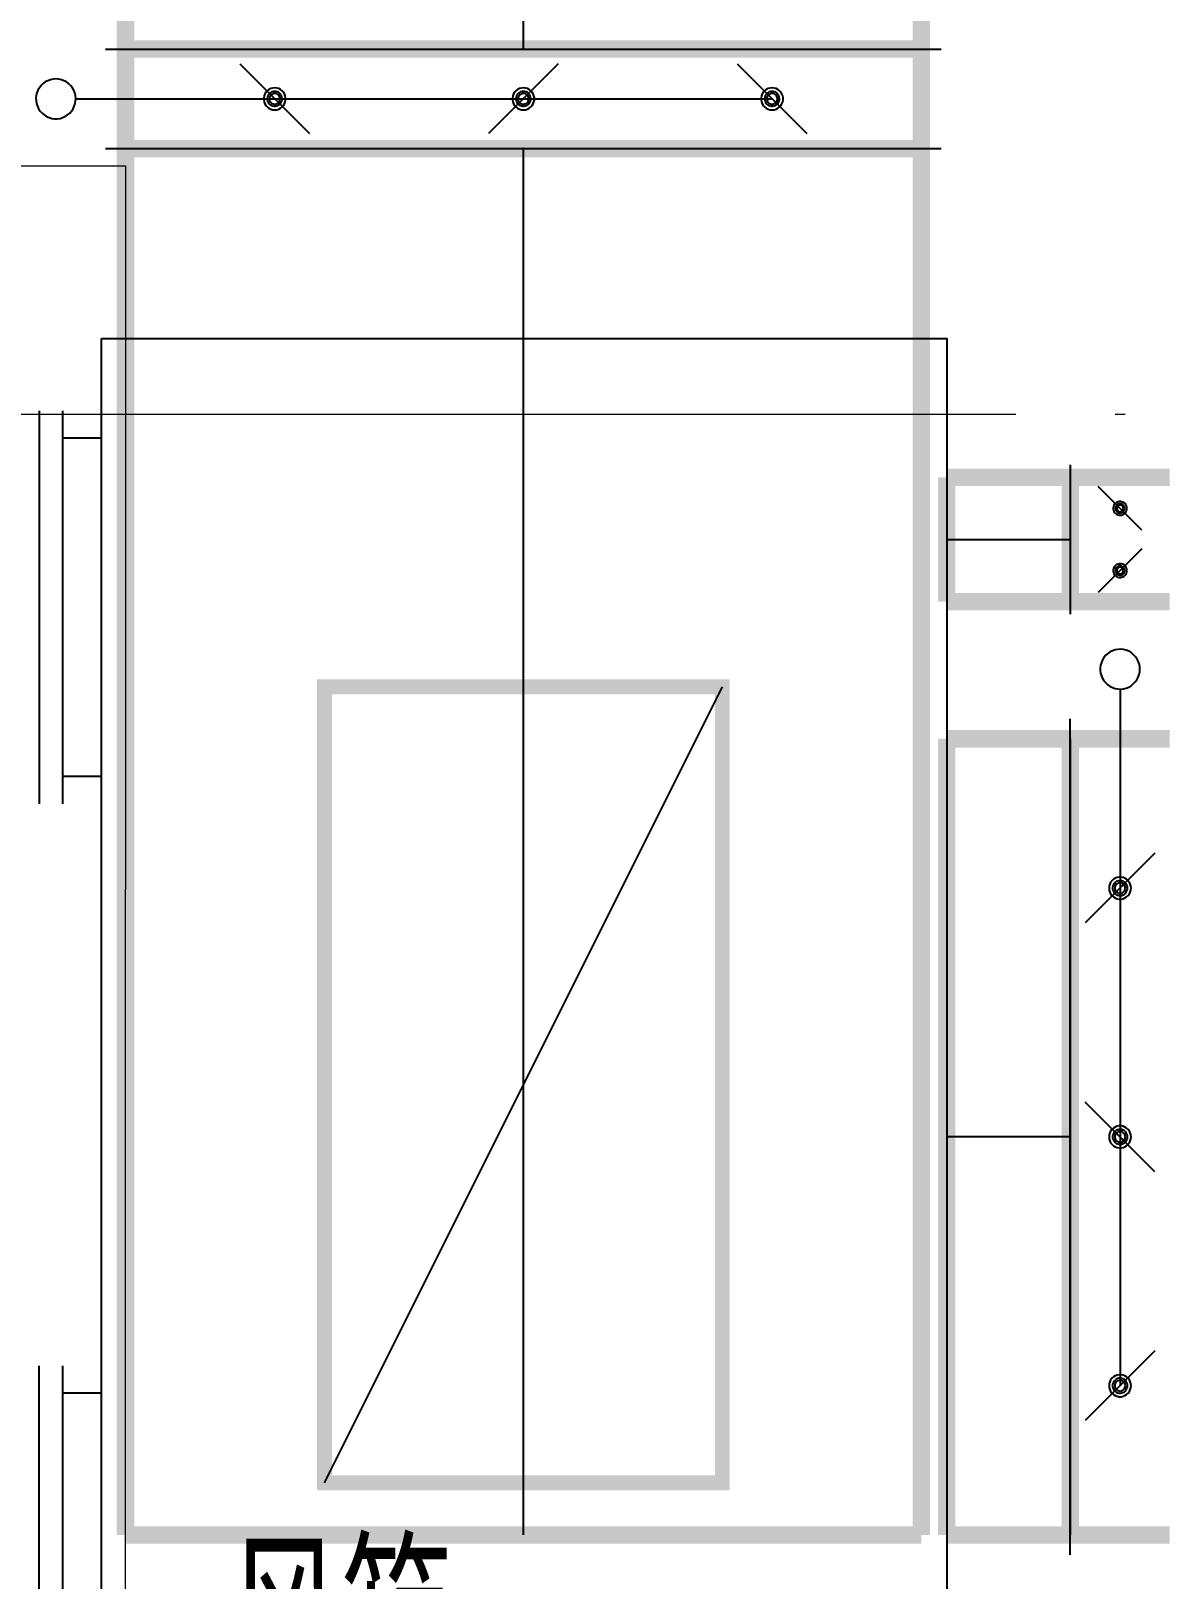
# Model space of a CAD drawing. Extents: x 4 to 13611208, y -605838 to 574722.
# Drawn here: x 13235057 to 13237328, y 192369 to 195480 of the extents above; entities that cross this region are included whole.
import ezdxf

# ---------------------------------------------------------------- set-up
doc = ezdxf.new("R2010")
doc.units = 0
doc.header["$LTSCALE"] = 1000
doc.header["$MEASUREMENT"] = 0
doc.linetypes.add('CENTER2', pattern=[28.575, 19.05, -3.175, 3.175, -3.175])
doc.linetypes.add('DOTE', pattern=[2.42, 2, -0.2, 0.02, -0.2])
for name, color, linetype in [('DUCT-K-P中心线', 5, 'CENTER2'), ('DUCT-K-P标注', 7, 'Continuous'), ('DUCT-K-P法兰', 2, 'Continuous'), ('DUCT-K-P管', 191, 'Continuous'), ('DUCT-K-P管端线', 2, 'Continuous'), ('DUCT-K-P管设备', 7, 'Continuous'), ('DUCT-K-P阀门', 7, 'Continuous'), ('DUCT-K-S中心线', 5, 'CENTER2'), ('DUCT-K-S法兰', 2, 'Continuous'), ('DUCT-K-S管', 40, 'Continuous'), ('DUCT-K-S管端线', 4, 'Continuous'), ('DUCT-K-S阀门', 7, 'Continuous')]:
    doc.layers.add(name, color=color, linetype=linetype)
doc.layers.add('建筑底图', color=8, linetype='Continuous', lineweight=13)
doc.styles.add('67', font='gbenor.shx', dxfattribs={"width": 0.7, "bigfont": 'hztxt.shx'})

msp = doc.modelspace()

# ---------------------------------------------------------------- linework, layer by layer
at = {"layer": 'DUCT-K-P中心线'}
for p, q in [((13236047.6, 195444.2), (13236047.6, 196014.6)), ((13236047.6, 192457.8), (13236047.6, 195243.8))]:
    msp.add_line(p, q, dxfattribs=at)
at = {"layer": 'DUCT-K-P标注'}
for p, q in [((13235074.7, 193926.9), (13235074.7, 194717.2)), ((13235121.8, 193926.9), (13235121.8, 194717.2)), ((13235196.8, 194662.2), (13235121.8, 194662.2)), ((13235199.7, 194662.2), (13235124.7, 194662.2)), ((13235199.7, 194662.2), (13235124.7, 194662.2)), ((13235196.8, 193981.9), (13235121.8, 193981.9)), ((13235199.7, 193981.9), (13235124.7, 193981.9)), ((13235199.7, 193981.9), (13235124.7, 193981.9)), ((13235074.2, 192007.7), (13235074.2, 192798)), ((13235121.4, 192007.7), (13235121.4, 192798)), ((13235196.4, 192743), (13235121.4, 192743)), ((13235199.2, 192743), (13235124.2, 192743)), ((13235199.2, 192743), (13235124.2, 192743))]:
    msp.add_line(p, q, dxfattribs=at)
at = {"layer": 'DUCT-K-P法兰'}
for p, q in [((13235207.6, 195444.1), (13236887.6, 195444.1)), ((13235207.6, 195243.9), (13236887.6, 195243.9))]:
    msp.add_line(p, q, dxfattribs=at)
at = {"layer": 'DUCT-K-P法兰', "color": 18, "true_color": 0x000000}
for p in [(13236047.6, 195444.2, 4200), (13236047.6, 195444, 4200), (13236047.6, 195244, 4200), (13236047.6, 195243.8, 4200)]:
    msp.add_point(p, dxfattribs=at)
at = {"layer": 'DUCT-K-P管', "const_width": 35}
for points in [[(13235247.6, 196014.6), (13235247.6, 195444.2)], [(13236847.6, 195444.2), (13236847.6, 196014.6)], [(13235247.6, 195444.2), (13236847.6, 195444.2)], [(13235247.6, 195244), (13235247.6, 195444)], [(13236847.6, 195444), (13236847.6, 195244)], [(13236847.6, 195243.8), (13235247.6, 195243.8)], [(13235247.6, 195243.8), (13235247.6, 192457.8)], [(13236847.6, 192457.8), (13236847.6, 195243.8)], [(13235247.6, 192457.8), (13236847.6, 192457.8)]]:
    msp.add_lwpolyline(points, dxfattribs=at)
at = {"layer": 'DUCT-K-P管', "const_width": 30, "elevation": 4200}
msp.add_lwpolyline([(13236447.6, 192562.5), (13236447.6, 194162.5), (13235647.6, 194162.5), (13235647.6, 192562.5)], close=True, dxfattribs=at)
at = {"layer": 'DUCT-K-P管', "elevation": 4200}
msp.add_lwpolyline([(13235647.6, 192562.5), (13236447.6, 194162.5)], dxfattribs=at)
at = {"layer": 'DUCT-K-P管端线'}
for p, q in [((13235247.6, 195444), (13236847.6, 195444)), ((13235247.6, 195244), (13236847.6, 195244))]:
    msp.add_line(p, q, dxfattribs=at)
at = {"layer": 'DUCT-K-P管设备'}
msp.add_lwpolyline([(13235199.2, 194862.3), (13236898.7, 194862.3), (13236898.7, 191862.8), (13235199.2, 191862.8)], close=True, dxfattribs=at)
at = {"layer": 'DUCT-K-P阀门'}
for p, q in [((13235477.6, 195414), (13235617.6, 195274)), ((13236117.6, 195414), (13235977.6, 195274)), ((13236477.6, 195414), (13236617.6, 195274)), ((13235096.5, 195382.4), (13235091.3, 195380.5)), ((13235102, 195383.6), (13235096.5, 195382.4)), ((13235107.6, 195384), (13235102, 195383.6)), ((13235113.1, 195383.6), (13235107.6, 195384)), ((13235118.6, 195382.4), (13235113.1, 195383.6)), ((13235123.8, 195380.5), (13235118.6, 195382.4)), ((13235069.5, 195356.3), (13235068.2, 195350.9)), ((13235071.6, 195361.5), (13235069.5, 195356.3)), ((13235074.4, 195366.3), (13235071.6, 195361.5)), ((13235077.8, 195370.7), (13235074.4, 195366.3)), ((13235081.9, 195374.6), (13235077.8, 195370.7)), ((13235086.4, 195377.9), (13235081.9, 195374.6)), ((13235091.3, 195380.5), (13235086.4, 195377.9)), ((13235128.8, 195377.9), (13235123.8, 195380.5)), ((13235133.3, 195374.6), (13235128.8, 195377.9)), ((13235137.3, 195370.7), (13235133.3, 195374.6)), ((13235140.7, 195366.3), (13235137.3, 195370.7)), ((13235143.5, 195361.5), (13235140.7, 195366.3)), ((13235145.6, 195356.3), (13235143.5, 195361.5)), ((13235147, 195350.9), (13235145.6, 195356.3)), ((13235527.7, 195353.8), (13235526.3, 195350)), ((13235529.9, 195357.3), (13235527.7, 195353.8)), ((13235532.6, 195360.3), (13235529.9, 195357.3)), ((13235535.9, 195362.8), (13235532.6, 195360.3)), ((13235535.3, 195352.7), (13235533.9, 195350.2)), ((13235537.2, 195354.8), (13235535.3, 195352.7)), ((13235539.6, 195364.6), (13235535.9, 195362.8)), ((13235539.5, 195356.6), (13235537.2, 195354.8)), ((13235540.2, 195351.7), (13235538.8, 195350.2)), ((13235542, 195357.9), (13235539.5, 195356.6)), ((13235543.5, 195365.7), (13235539.6, 195364.6)), ((13235541.8, 195353), (13235540.2, 195351.7)), ((13235543.6, 195353.9), (13235541.8, 195353)), ((13235544.7, 195358.7), (13235542, 195357.9)), ((13235547.6, 195366.1), (13235543.5, 195365.7)), ((13235545.5, 195354.5), (13235543.6, 195353.9)), ((13235547.6, 195359), (13235544.7, 195358.7)), ((13235547.6, 195354.7), (13235545.5, 195354.5)), ((13235551.6, 195365.7), (13235547.6, 195366.1)), ((13235550.4, 195358.7), (13235547.6, 195359)), ((13235549.6, 195354.5), (13235547.6, 195354.7)), ((13235551.6, 195353.9), (13235549.6, 195354.5)), ((13235553.1, 195357.9), (13235550.4, 195358.7)), ((13235555.6, 195364.6), (13235551.6, 195365.7)), ((13235553.4, 195353), (13235551.6, 195353.9)), ((13235555.7, 195356.6), (13235553.1, 195357.9)), ((13235555, 195351.7), (13235553.4, 195353)), ((13235556.3, 195350.2), (13235555, 195351.7)), ((13235559.2, 195362.8), (13235555.6, 195364.6)), ((13235557.9, 195354.8), (13235555.7, 195356.6)), ((13235559.8, 195352.7), (13235557.9, 195354.8)), ((13235562.5, 195360.3), (13235559.2, 195362.8)), ((13235561.2, 195350.2), (13235559.8, 195352.7)), ((13235565.2, 195357.3), (13235562.5, 195360.3)), ((13235567.4, 195353.8), (13235565.2, 195357.3)), ((13235568.9, 195350), (13235567.4, 195353.8)), ((13236027.7, 195353.8), (13236026.3, 195350)), ((13236029.9, 195357.3), (13236027.7, 195353.8)), ((13236032.6, 195360.3), (13236029.9, 195357.3)), ((13236035.9, 195362.8), (13236032.6, 195360.3)), ((13236035.3, 195352.7), (13236033.9, 195350.2)), ((13236037.2, 195354.8), (13236035.3, 195352.7)), ((13236039.6, 195364.6), (13236035.9, 195362.8)), ((13236039.5, 195356.6), (13236037.2, 195354.8)), ((13236040.2, 195351.7), (13236038.8, 195350.2)), ((13236042, 195357.9), (13236039.5, 195356.6)), ((13236043.5, 195365.7), (13236039.6, 195364.6)), ((13236041.8, 195353), (13236040.2, 195351.7)), ((13236043.6, 195353.9), (13236041.8, 195353)), ((13236044.7, 195358.7), (13236042, 195357.9)), ((13236047.6, 195366.1), (13236043.5, 195365.7)), ((13236045.5, 195354.5), (13236043.6, 195353.9)), ((13236047.6, 195359), (13236044.7, 195358.7)), ((13236047.6, 195354.7), (13236045.5, 195354.5)), ((13236051.6, 195365.7), (13236047.6, 195366.1)), ((13236050.4, 195358.7), (13236047.6, 195359)), ((13236049.6, 195354.5), (13236047.6, 195354.7)), ((13236051.6, 195353.9), (13236049.6, 195354.5)), ((13236053.1, 195357.9), (13236050.4, 195358.7)), ((13236055.6, 195364.6), (13236051.6, 195365.7)), ((13236053.4, 195353), (13236051.6, 195353.9)), ((13236055.7, 195356.6), (13236053.1, 195357.9)), ((13236055, 195351.7), (13236053.4, 195353)), ((13236056.3, 195350.2), (13236055, 195351.7)), ((13236059.2, 195362.8), (13236055.6, 195364.6)), ((13236057.9, 195354.8), (13236055.7, 195356.6)), ((13236059.8, 195352.7), (13236057.9, 195354.8)), ((13236062.5, 195360.3), (13236059.2, 195362.8)), ((13236061.2, 195350.2), (13236059.8, 195352.7)), ((13236065.2, 195357.3), (13236062.5, 195360.3)), ((13236067.4, 195353.8), (13236065.2, 195357.3)), ((13236068.9, 195350), (13236067.4, 195353.8)), ((13236527.7, 195353.8), (13236526.3, 195350)), ((13236529.9, 195357.3), (13236527.7, 195353.8)), ((13236532.6, 195360.3), (13236529.9, 195357.3)), ((13236535.9, 195362.8), (13236532.6, 195360.3)), ((13236535.3, 195352.7), (13236533.9, 195350.2)), ((13236537.2, 195354.8), (13236535.3, 195352.7)), ((13236539.6, 195364.6), (13236535.9, 195362.8)), ((13236539.5, 195356.6), (13236537.2, 195354.8)), ((13236540.2, 195351.7), (13236538.8, 195350.2)), ((13236542, 195357.9), (13236539.5, 195356.6)), ((13236543.5, 195365.7), (13236539.6, 195364.6)), ((13236541.8, 195353), (13236540.2, 195351.7)), ((13236543.6, 195353.9), (13236541.8, 195353)), ((13236544.7, 195358.7), (13236542, 195357.9)), ((13236547.6, 195366.1), (13236543.5, 195365.7)), ((13236545.5, 195354.5), (13236543.6, 195353.9)), ((13236547.6, 195359), (13236544.7, 195358.7)), ((13236547.6, 195354.7), (13236545.5, 195354.5)), ((13236551.6, 195365.7), (13236547.6, 195366.1)), ((13236550.4, 195358.7), (13236547.6, 195359)), ((13236549.6, 195354.5), (13236547.6, 195354.7)), ((13236551.6, 195353.9), (13236549.6, 195354.5)), ((13236553.1, 195357.9), (13236550.4, 195358.7)), ((13236555.6, 195364.6), (13236551.6, 195365.7)), ((13236553.4, 195353), (13236551.6, 195353.9)), ((13236555.7, 195356.6), (13236553.1, 195357.9)), ((13236555, 195351.7), (13236553.4, 195353)), ((13236556.3, 195350.2), (13236555, 195351.7)), ((13236559.2, 195362.8), (13236555.6, 195364.6)), ((13236557.9, 195354.8), (13236555.7, 195356.6)), ((13236559.8, 195352.7), (13236557.9, 195354.8)), ((13236562.5, 195360.3), (13236559.2, 195362.8)), ((13236561.2, 195350.2), (13236559.8, 195352.7)), ((13236565.2, 195357.3), (13236562.5, 195360.3)), ((13236567.4, 195353.8), (13236565.2, 195357.3)), ((13236568.9, 195350), (13236567.4, 195353.8)), ((13235068.2, 195350.9), (13235067.6, 195345.4)), ((13235067.6, 195345.4), (13235067.8, 195339.8)), ((13235067.8, 195339.8), (13235068.8, 195334.3)), ((13235068.8, 195334.3), (13235070.5, 195329)), ((13235070.5, 195329), (13235072.9, 195324)), ((13235072.9, 195324), (13235076, 195319.3)), ((13235139.1, 195319.3), (13235142.2, 195324)), ((13235142.2, 195324), (13235144.7, 195329)), ((13235144.7, 195329), (13235146.4, 195334.3)), ((13235146.4, 195334.3), (13235147.3, 195339.8)), ((13235147.5, 195345.4), (13235147, 195350.9)), ((13235147.3, 195339.8), (13235147.5, 195345.4)), ((13235147.6, 195344), (13235247.6, 195344)), ((13235247.6, 195344), (13236047.6, 195344)), ((13235526.3, 195350), (13235525.5, 195346)), ((13235525.5, 195346), (13235525.5, 195341.9)), ((13235525.5, 195341.9), (13235526.3, 195337.9)), ((13235526.3, 195337.9), (13235527.7, 195334.1)), ((13235527.7, 195334.1), (13235529.9, 195330.6)), ((13235529.9, 195330.6), (13235532.6, 195327.6)), ((13235533, 195347.5), (13235532.6, 195344.7)), ((13235532.6, 195344.7), (13235532.7, 195341.8)), ((13235532.6, 195327.6), (13235535.9, 195325.1)), ((13235532.7, 195341.8), (13235533.4, 195339)), ((13235533.9, 195350.2), (13235533, 195347.5)), ((13235533.4, 195339), (13235534.6, 195336.5)), ((13235534.6, 195336.5), (13235536.2, 195334.1)), ((13235535.9, 195325.1), (13235539.6, 195323.3)), ((13235536.2, 195334.1), (13235538.3, 195332.2)), ((13235537.1, 195346.5), (13235536.8, 195344.5)), ((13235536.8, 195344.5), (13235536.9, 195342.4)), ((13235536.9, 195342.4), (13235537.4, 195340.4)), ((13235537.8, 195348.4), (13235537.1, 195346.5)), ((13235537.4, 195340.4), (13235538.3, 195338.6)), ((13235538.8, 195350.2), (13235537.8, 195348.4)), ((13235538.3, 195338.6), (13235539.5, 195336.9)), ((13235538.3, 195332.2), (13235540.7, 195330.6)), ((13235539.5, 195336.9), (13235540.9, 195335.5)), ((13235539.6, 195323.3), (13235543.5, 195322.2)), ((13235540.7, 195330.6), (13235543.3, 195329.6)), ((13235540.9, 195335.5), (13235542.6, 195334.4)), ((13235542.6, 195334.4), (13235544.5, 195333.7)), ((13235543.3, 195329.6), (13235546.1, 195329)), ((13235543.5, 195322.2), (13235547.6, 195321.8)), ((13235544.5, 195333.7), (13235546.5, 195333.3)), ((13235546.1, 195329), (13235549, 195329)), ((13235546.5, 195333.3), (13235548.6, 195333.3)), ((13235547.6, 195344), (13236547.6, 195344)), ((13235547.6, 195321.8), (13235551.6, 195322.2)), ((13235548.6, 195333.3), (13235550.6, 195333.7)), ((13235549, 195329), (13235551.8, 195329.6)), ((13235550.6, 195333.7), (13235552.5, 195334.4)), ((13235551.6, 195322.2), (13235555.6, 195323.3)), ((13235551.8, 195329.6), (13235554.4, 195330.6)), ((13235552.5, 195334.4), (13235554.2, 195335.5)), ((13235554.2, 195335.5), (13235555.7, 195336.9)), ((13235554.4, 195330.6), (13235556.8, 195332.2)), ((13235555.6, 195323.3), (13235559.2, 195325.1)), ((13235555.7, 195336.9), (13235556.9, 195338.6)), ((13235557.3, 195348.4), (13235556.3, 195350.2)), ((13235556.8, 195332.2), (13235558.9, 195334.1)), ((13235556.9, 195338.6), (13235557.7, 195340.4)), ((13235558, 195346.5), (13235557.3, 195348.4)), ((13235557.7, 195340.4), (13235558.2, 195342.4)), ((13235558.3, 195344.5), (13235558, 195346.5)), ((13235558.2, 195342.4), (13235558.3, 195344.5)), ((13235558.9, 195334.1), (13235560.6, 195336.5)), ((13235559.2, 195325.1), (13235562.5, 195327.6)), ((13235560.6, 195336.5), (13235561.7, 195339)), ((13235562.1, 195347.5), (13235561.2, 195350.2)), ((13235561.7, 195339), (13235562.4, 195341.8)), ((13235562.6, 195344.7), (13235562.1, 195347.5)), ((13235562.4, 195341.8), (13235562.6, 195344.7)), ((13235562.5, 195327.6), (13235565.2, 195330.6)), ((13235565.2, 195330.6), (13235567.4, 195334.1)), ((13235567.4, 195334.1), (13235568.9, 195337.9)), ((13235569.6, 195346), (13235568.9, 195350)), ((13235568.9, 195337.9), (13235569.6, 195341.9)), ((13235569.6, 195341.9), (13235569.6, 195346)), ((13236026.3, 195350), (13236025.5, 195346)), ((13236025.5, 195346), (13236025.5, 195341.9)), ((13236025.5, 195341.9), (13236026.3, 195337.9)), ((13236026.3, 195337.9), (13236027.7, 195334.1)), ((13236027.7, 195334.1), (13236029.9, 195330.6)), ((13236029.9, 195330.6), (13236032.6, 195327.6)), ((13236033, 195347.5), (13236032.6, 195344.7)), ((13236032.6, 195344.7), (13236032.7, 195341.8)), ((13236032.6, 195327.6), (13236035.9, 195325.1)), ((13236032.7, 195341.8), (13236033.4, 195339)), ((13236033.9, 195350.2), (13236033, 195347.5)), ((13236033.4, 195339), (13236034.6, 195336.5)), ((13236034.6, 195336.5), (13236036.2, 195334.1)), ((13236035.9, 195325.1), (13236039.6, 195323.3)), ((13236036.2, 195334.1), (13236038.3, 195332.2)), ((13236037.1, 195346.5), (13236036.8, 195344.5)), ((13236036.8, 195344.5), (13236036.9, 195342.4)), ((13236036.9, 195342.4), (13236037.4, 195340.4)), ((13236037.8, 195348.4), (13236037.1, 195346.5)), ((13236037.4, 195340.4), (13236038.3, 195338.6)), ((13236038.8, 195350.2), (13236037.8, 195348.4)), ((13236038.3, 195338.6), (13236039.5, 195336.9)), ((13236038.3, 195332.2), (13236040.7, 195330.6)), ((13236039.5, 195336.9), (13236040.9, 195335.5)), ((13236039.6, 195323.3), (13236043.5, 195322.2)), ((13236040.7, 195330.6), (13236043.3, 195329.6)), ((13236040.9, 195335.5), (13236042.6, 195334.4)), ((13236042.6, 195334.4), (13236044.5, 195333.7)), ((13236043.3, 195329.6), (13236046.1, 195329)), ((13236043.5, 195322.2), (13236047.6, 195321.8)), ((13236044.5, 195333.7), (13236046.5, 195333.3)), ((13236046.1, 195329), (13236049, 195329)), ((13236046.5, 195333.3), (13236048.6, 195333.3)), ((13236047.6, 195321.8), (13236051.6, 195322.2)), ((13236048.6, 195333.3), (13236050.6, 195333.7)), ((13236049, 195329), (13236051.8, 195329.6)), ((13236050.6, 195333.7), (13236052.5, 195334.4)), ((13236051.6, 195322.2), (13236055.6, 195323.3)), ((13236051.8, 195329.6), (13236054.4, 195330.6)), ((13236052.5, 195334.4), (13236054.2, 195335.5)), ((13236054.2, 195335.5), (13236055.7, 195336.9)), ((13236054.4, 195330.6), (13236056.8, 195332.2)), ((13236055.6, 195323.3), (13236059.2, 195325.1)), ((13236055.7, 195336.9), (13236056.9, 195338.6)), ((13236057.3, 195348.4), (13236056.3, 195350.2)), ((13236056.8, 195332.2), (13236058.9, 195334.1)), ((13236056.9, 195338.6), (13236057.7, 195340.4)), ((13236058, 195346.5), (13236057.3, 195348.4)), ((13236057.7, 195340.4), (13236058.2, 195342.4)), ((13236058.3, 195344.5), (13236058, 195346.5)), ((13236058.2, 195342.4), (13236058.3, 195344.5)), ((13236058.9, 195334.1), (13236060.6, 195336.5)), ((13236059.2, 195325.1), (13236062.5, 195327.6)), ((13236060.6, 195336.5), (13236061.7, 195339)), ((13236062.1, 195347.5), (13236061.2, 195350.2)), ((13236061.7, 195339), (13236062.4, 195341.8)), ((13236062.6, 195344.7), (13236062.1, 195347.5)), ((13236062.4, 195341.8), (13236062.6, 195344.7)), ((13236062.5, 195327.6), (13236065.2, 195330.6)), ((13236065.2, 195330.6), (13236067.4, 195334.1)), ((13236067.4, 195334.1), (13236068.9, 195337.9)), ((13236069.6, 195346), (13236068.9, 195350)), ((13236068.9, 195337.9), (13236069.6, 195341.9)), ((13236069.6, 195341.9), (13236069.6, 195346)), ((13236526.3, 195350), (13236525.5, 195346)), ((13236525.5, 195346), (13236525.5, 195341.9)), ((13236525.5, 195341.9), (13236526.3, 195337.9)), ((13236526.3, 195337.9), (13236527.7, 195334.1)), ((13236527.7, 195334.1), (13236529.9, 195330.6)), ((13236529.9, 195330.6), (13236532.6, 195327.6)), ((13236533, 195347.5), (13236532.6, 195344.7)), ((13236532.6, 195344.7), (13236532.7, 195341.8)), ((13236532.6, 195327.6), (13236535.9, 195325.1)), ((13236532.7, 195341.8), (13236533.4, 195339)), ((13236533.9, 195350.2), (13236533, 195347.5)), ((13236533.4, 195339), (13236534.6, 195336.5)), ((13236534.6, 195336.5), (13236536.2, 195334.1)), ((13236535.9, 195325.1), (13236539.6, 195323.3)), ((13236536.2, 195334.1), (13236538.3, 195332.2)), ((13236537.1, 195346.5), (13236536.8, 195344.5)), ((13236536.8, 195344.5), (13236536.9, 195342.4)), ((13236536.9, 195342.4), (13236537.4, 195340.4)), ((13236537.8, 195348.4), (13236537.1, 195346.5)), ((13236537.4, 195340.4), (13236538.3, 195338.6)), ((13236538.8, 195350.2), (13236537.8, 195348.4)), ((13236538.3, 195338.6), (13236539.5, 195336.9)), ((13236538.3, 195332.2), (13236540.7, 195330.6)), ((13236539.5, 195336.9), (13236540.9, 195335.5)), ((13236539.6, 195323.3), (13236543.5, 195322.2)), ((13236540.7, 195330.6), (13236543.3, 195329.6)), ((13236540.9, 195335.5), (13236542.6, 195334.4)), ((13236542.6, 195334.4), (13236544.5, 195333.7)), ((13236543.3, 195329.6), (13236546.1, 195329)), ((13236543.5, 195322.2), (13236547.6, 195321.8)), ((13236544.5, 195333.7), (13236546.5, 195333.3)), ((13236546.1, 195329), (13236549, 195329)), ((13236546.5, 195333.3), (13236548.6, 195333.3)), ((13236547.6, 195321.8), (13236551.6, 195322.2)), ((13236548.6, 195333.3), (13236550.6, 195333.7)), ((13236549, 195329), (13236551.8, 195329.6)), ((13236550.6, 195333.7), (13236552.5, 195334.4)), ((13236551.6, 195322.2), (13236555.6, 195323.3)), ((13236551.8, 195329.6), (13236554.4, 195330.6)), ((13236552.5, 195334.4), (13236554.2, 195335.5)), ((13236554.2, 195335.5), (13236555.7, 195336.9)), ((13236554.4, 195330.6), (13236556.8, 195332.2)), ((13236555.6, 195323.3), (13236559.2, 195325.1)), ((13236555.7, 195336.9), (13236556.9, 195338.6)), ((13236557.3, 195348.4), (13236556.3, 195350.2)), ((13236556.8, 195332.2), (13236558.9, 195334.1)), ((13236556.9, 195338.6), (13236557.7, 195340.4)), ((13236558, 195346.5), (13236557.3, 195348.4)), ((13236557.7, 195340.4), (13236558.2, 195342.4)), ((13236558.3, 195344.5), (13236558, 195346.5)), ((13236558.2, 195342.4), (13236558.3, 195344.5)), ((13236558.9, 195334.1), (13236560.6, 195336.5)), ((13236559.2, 195325.1), (13236562.5, 195327.6)), ((13236560.6, 195336.5), (13236561.7, 195339)), ((13236562.1, 195347.5), (13236561.2, 195350.2)), ((13236561.7, 195339), (13236562.4, 195341.8)), ((13236562.6, 195344.7), (13236562.1, 195347.5)), ((13236562.4, 195341.8), (13236562.6, 195344.7)), ((13236562.5, 195327.6), (13236565.2, 195330.6)), ((13236565.2, 195330.6), (13236567.4, 195334.1)), ((13236567.4, 195334.1), (13236568.9, 195337.9)), ((13236569.6, 195346), (13236568.9, 195350)), ((13236568.9, 195337.9), (13236569.6, 195341.9)), ((13236569.6, 195341.9), (13236569.6, 195346)), ((13235076, 195319.3), (13235079.8, 195315.2)), ((13235079.8, 195315.2), (13235084.1, 195311.6)), ((13235084.1, 195311.6), (13235088.8, 195308.6)), ((13235088.8, 195308.6), (13235093.9, 195306.4)), ((13235093.9, 195306.4), (13235099.2, 195304.8)), ((13235099.2, 195304.8), (13235104.8, 195304.1)), ((13235104.8, 195304.1), (13235110.4, 195304.1)), ((13235110.4, 195304.1), (13235115.9, 195304.8)), ((13235115.9, 195304.8), (13235121.2, 195306.4)), ((13235121.2, 195306.4), (13235126.3, 195308.6)), ((13235126.3, 195308.6), (13235131.1, 195311.6)), ((13235131.1, 195311.6), (13235135.4, 195315.2)), ((13235135.4, 195315.2), (13235139.1, 195319.3))]:
    msp.add_line(p, q, dxfattribs=at)
at = {"layer": 'DUCT-K-S中心线'}
for p, q in [((13236898.7, 194458.5), (13237147, 194458.5)), ((13237147, 193257.8), (13236898.7, 193257.8))]:
    msp.add_line(p, q, dxfattribs=at)
at = {"layer": 'DUCT-K-S法兰'}
for p, q in [((13237147.1, 194608.5), (13237147.1, 194308.5)), ((13237147.1, 192417.8), (13237147.1, 194097.8))]:
    msp.add_line(p, q, dxfattribs=at)
at = {"layer": 'DUCT-K-S法兰', "color": 18, "true_color": 0x000000}
for p in [(13237147, 194458.5, 500), (13237147.2, 194458.5, 500), (13237147, 193257.8, 800), (13237147.2, 193257.8, 800)]:
    msp.add_point(p, dxfattribs=at)
at = {"layer": 'DUCT-K-S管', "const_width": 35}
for points in [[(13237147, 194583.5), (13236898.7, 194583.5)], [(13236898.7, 194583.5), (13236898.7, 194333.5)], [(13237147, 194333.5), (13237147, 194583.5)], [(13237147.2, 194583.5), (13237347.2, 194583.5)], [(13236898.7, 194333.5), (13237147, 194333.5)], [(13237347.2, 194333.5), (13237147.2, 194333.5)], [(13237147, 194057.8), (13236898.7, 194057.8)], [(13236898.7, 194057.8), (13236898.7, 192457.8)], [(13237147, 192457.8), (13237147, 194057.8)], [(13237147.2, 194057.8), (13237347.2, 194057.8)], [(13236898.7, 192457.8), (13237147, 192457.8)], [(13237347.2, 192457.8), (13237147.2, 192457.8)]]:
    msp.add_lwpolyline(points, dxfattribs=at)
at = {"layer": 'DUCT-K-S管端线'}
for p, q in [((13237147.2, 194583.5), (13237147.2, 194333.5)), ((13237147.2, 194057.8), (13237147.2, 192457.8))]:
    msp.add_line(p, q, dxfattribs=at)
at = {"layer": 'DUCT-K-S阀门'}
for p, q in [((13237290.9, 194477.2), (13237203.4, 194564.7)), ((13237233.9, 194524.9), (13237233.4, 194522.3)), ((13237233.4, 194522.3), (13237233.4, 194519.7)), ((13237233.4, 194519.7), (13237233.9, 194517.1)), ((13237234.9, 194527.3), (13237233.9, 194524.9)), ((13237233.9, 194517.1), (13237234.9, 194514.6)), ((13237236.3, 194529.5), (13237234.9, 194527.3)), ((13237234.9, 194514.6), (13237236.3, 194512.4)), ((13237238.1, 194531.4), (13237236.3, 194529.5)), ((13237236.3, 194512.4), (13237238.1, 194510.5)), ((13237238.2, 194523.6), (13237237.8, 194521.9)), ((13237237.8, 194521.9), (13237237.8, 194520.1)), ((13237237.8, 194520.1), (13237238.2, 194518.3)), ((13237240.2, 194533), (13237238.1, 194531.4)), ((13237238.8, 194525.3), (13237238.2, 194523.6)), ((13237238.2, 194518.3), (13237238.8, 194516.7)), ((13237239.8, 194526.8), (13237238.8, 194525.3)), ((13237238.8, 194516.7), (13237239.8, 194515.2)), ((13237241, 194528.1), (13237239.8, 194526.8)), ((13237239.8, 194515.2), (13237241, 194513.9)), ((13237242.6, 194534.1), (13237240.2, 194533)), ((13237240.7, 194522.9), (13237240.5, 194521.6)), ((13237240.5, 194521.6), (13237240.5, 194520.3)), ((13237240.5, 194520.3), (13237240.7, 194519.1)), ((13237241.2, 194524), (13237240.7, 194522.9)), ((13237240.7, 194519.1), (13237241.2, 194517.9)), ((13237242.5, 194529.1), (13237241, 194528.1)), ((13237241, 194513.9), (13237242.5, 194512.9)), ((13237241.9, 194525.1), (13237241.2, 194524)), ((13237241.2, 194517.9), (13237241.9, 194516.8)), ((13237242.8, 194526), (13237241.9, 194525.1)), ((13237241.9, 194516.8), (13237242.8, 194515.9)), ((13237244.1, 194529.8), (13237242.5, 194529.1)), ((13237242.5, 194512.9), (13237244.1, 194512.1)), ((13237245.2, 194534.7), (13237242.6, 194534.1)), ((13237243.8, 194526.8), (13237242.8, 194526)), ((13237242.8, 194515.9), (13237243.8, 194515.2)), ((13237245, 194527.3), (13237243.8, 194526.8)), ((13237243.8, 194515.2), (13237245, 194514.6)), ((13237245.8, 194530.3), (13237244.1, 194529.8)), ((13237244.1, 194512.1), (13237245.8, 194511.7)), ((13237246.2, 194527.6), (13237245, 194527.3)), ((13237245, 194514.6), (13237246.2, 194514.3)), ((13237247.8, 194534.8), (13237245.2, 194534.7)), ((13237247.6, 194530.3), (13237245.8, 194530.3)), ((13237245.8, 194511.7), (13237247.6, 194511.6)), ((13237247.5, 194527.7), (13237246.2, 194527.6)), ((13237246.2, 194514.3), (13237247.5, 194514.3)), ((13237248.7, 194527.5), (13237247.5, 194527.7)), ((13237247.5, 194514.3), (13237248.7, 194514.5)), ((13237249.4, 194530.1), (13237247.6, 194530.3)), ((13237247.6, 194511.6), (13237249.4, 194511.9)), ((13237250.4, 194534.4), (13237247.8, 194534.8)), ((13237250, 194527.1), (13237248.7, 194527.5)), ((13237248.7, 194514.5), (13237250, 194514.9)), ((13237251.1, 194529.5), (13237249.4, 194530.1)), ((13237249.4, 194511.9), (13237251.1, 194512.4)), ((13237251.1, 194526.4), (13237250, 194527.1)), ((13237250, 194514.9), (13237251.1, 194515.5)), ((13237252.9, 194533.6), (13237250.4, 194534.4)), ((13237252.6, 194528.6), (13237251.1, 194529.5)), ((13237252, 194525.6), (13237251.1, 194526.4)), ((13237251.1, 194515.5), (13237252, 194516.3)), ((13237251.1, 194512.4), (13237252.6, 194513.3)), ((13237252.8, 194524.6), (13237252, 194525.6)), ((13237252, 194516.3), (13237252.8, 194517.3)), ((13237254, 194527.4), (13237252.6, 194528.6)), ((13237252.6, 194513.3), (13237254, 194514.5)), ((13237253.4, 194523.5), (13237252.8, 194524.6)), ((13237252.8, 194517.3), (13237253.4, 194518.5)), ((13237255.2, 194532.3), (13237252.9, 194533.6)), ((13237253.8, 194522.2), (13237253.4, 194523.5)), ((13237253.4, 194518.5), (13237253.8, 194519.7)), ((13237253.9, 194521), (13237253.8, 194522.2)), ((13237253.8, 194519.7), (13237253.9, 194521)), ((13237255.1, 194526), (13237254, 194527.4)), ((13237254, 194514.5), (13237255.1, 194515.9)), ((13237255.9, 194524.5), (13237255.1, 194526)), ((13237255.1, 194515.9), (13237255.9, 194517.5)), ((13237257.2, 194530.5), (13237255.2, 194532.3)), ((13237255.2, 194509.7), (13237257.2, 194511.4)), ((13237256.4, 194522.8), (13237255.9, 194524.5)), ((13237255.9, 194517.5), (13237256.4, 194519.2)), ((13237256.5, 194521), (13237256.4, 194522.8)), ((13237256.4, 194519.2), (13237256.5, 194521)), ((13237258.8, 194528.5), (13237257.2, 194530.5)), ((13237257.2, 194511.4), (13237258.8, 194513.5)), ((13237260, 194526.1), (13237258.8, 194528.5)), ((13237258.8, 194513.5), (13237260, 194515.8)), ((13237260.8, 194523.6), (13237260, 194526.1)), ((13237260, 194515.8), (13237260.8, 194518.4)), ((13237261, 194521), (13237260.8, 194523.6)), ((13237260.8, 194518.4), (13237261, 194521)), ((13237238.1, 194510.5), (13237240.2, 194509)), ((13237240.2, 194509), (13237242.6, 194507.9)), ((13237242.6, 194507.9), (13237245.2, 194507.3)), ((13237245.2, 194507.3), (13237247.8, 194507.1)), ((13237247.8, 194507.1), (13237250.4, 194507.5)), ((13237250.4, 194507.5), (13237252.9, 194508.4)), ((13237252.9, 194508.4), (13237255.2, 194509.7)), ((13237290.9, 194439.7), (13237203.4, 194352.2)), ((13237233.9, 194399.9), (13237233.4, 194397.3)), ((13237233.4, 194397.3), (13237233.4, 194394.7)), ((13237233.4, 194394.7), (13237233.9, 194392.1)), ((13237234.9, 194402.3), (13237233.9, 194399.9)), ((13237233.9, 194392.1), (13237234.9, 194389.6)), ((13237236.3, 194404.5), (13237234.9, 194402.3)), ((13237234.9, 194389.6), (13237236.3, 194387.4)), ((13237238.1, 194406.4), (13237236.3, 194404.5)), ((13237236.3, 194387.4), (13237238.1, 194385.5)), ((13237238.2, 194398.6), (13237237.8, 194396.9)), ((13237237.8, 194396.9), (13237237.8, 194395.1)), ((13237237.8, 194395.1), (13237238.2, 194393.3)), ((13237240.2, 194408), (13237238.1, 194406.4)), ((13237238.8, 194400.3), (13237238.2, 194398.6)), ((13237238.2, 194393.3), (13237238.8, 194391.7)), ((13237239.8, 194401.8), (13237238.8, 194400.3)), ((13237238.8, 194391.7), (13237239.8, 194390.2)), ((13237241, 194403.1), (13237239.8, 194401.8)), ((13237239.8, 194390.2), (13237241, 194388.9)), ((13237242.6, 194409.1), (13237240.2, 194408)), ((13237240.7, 194397.9), (13237240.5, 194396.6)), ((13237240.5, 194396.6), (13237240.5, 194395.3)), ((13237240.5, 194395.3), (13237240.7, 194394.1)), ((13237241.2, 194399), (13237240.7, 194397.9)), ((13237240.7, 194394.1), (13237241.2, 194392.9)), ((13237242.5, 194404.1), (13237241, 194403.1)), ((13237241, 194388.9), (13237242.5, 194387.9)), ((13237241.9, 194400.1), (13237241.2, 194399)), ((13237241.2, 194392.9), (13237241.9, 194391.8)), ((13237242.8, 194401), (13237241.9, 194400.1)), ((13237241.9, 194391.8), (13237242.8, 194390.9)), ((13237244.1, 194404.8), (13237242.5, 194404.1)), ((13237242.5, 194387.9), (13237244.1, 194387.1)), ((13237245.2, 194409.7), (13237242.6, 194409.1)), ((13237243.8, 194401.8), (13237242.8, 194401)), ((13237242.8, 194390.9), (13237243.8, 194390.2)), ((13237245, 194402.3), (13237243.8, 194401.8)), ((13237243.8, 194390.2), (13237245, 194389.6)), ((13237245.8, 194405.3), (13237244.1, 194404.8)), ((13237244.1, 194387.1), (13237245.8, 194386.7)), ((13237246.2, 194402.6), (13237245, 194402.3)), ((13237245, 194389.6), (13237246.2, 194389.3)), ((13237247.8, 194409.8), (13237245.2, 194409.7)), ((13237247.6, 194405.3), (13237245.8, 194405.3)), ((13237245.8, 194386.7), (13237247.6, 194386.6)), ((13237247.5, 194402.7), (13237246.2, 194402.6)), ((13237246.2, 194389.3), (13237247.5, 194389.3)), ((13237248.7, 194402.5), (13237247.5, 194402.7)), ((13237247.5, 194389.3), (13237248.7, 194389.5)), ((13237249.4, 194405.1), (13237247.6, 194405.3)), ((13237247.6, 194386.6), (13237249.4, 194386.9)), ((13237250.4, 194409.4), (13237247.8, 194409.8)), ((13237250, 194402.1), (13237248.7, 194402.5)), ((13237248.7, 194389.5), (13237250, 194389.9)), ((13237251.1, 194404.5), (13237249.4, 194405.1)), ((13237249.4, 194386.9), (13237251.1, 194387.4)), ((13237251.1, 194401.4), (13237250, 194402.1)), ((13237250, 194389.9), (13237251.1, 194390.5)), ((13237252.9, 194408.6), (13237250.4, 194409.4)), ((13237252.6, 194403.6), (13237251.1, 194404.5)), ((13237252, 194400.6), (13237251.1, 194401.4)), ((13237251.1, 194390.5), (13237252, 194391.3)), ((13237251.1, 194387.4), (13237252.6, 194388.3)), ((13237252.8, 194399.6), (13237252, 194400.6)), ((13237252, 194391.3), (13237252.8, 194392.3)), ((13237254, 194402.4), (13237252.6, 194403.6)), ((13237252.6, 194388.3), (13237254, 194389.5)), ((13237253.4, 194398.5), (13237252.8, 194399.6)), ((13237252.8, 194392.3), (13237253.4, 194393.5)), ((13237255.2, 194407.3), (13237252.9, 194408.6)), ((13237253.8, 194397.2), (13237253.4, 194398.5)), ((13237253.4, 194393.5), (13237253.8, 194394.7)), ((13237253.9, 194396), (13237253.8, 194397.2)), ((13237253.8, 194394.7), (13237253.9, 194396)), ((13237255.1, 194401), (13237254, 194402.4)), ((13237254, 194389.5), (13237255.1, 194390.9)), ((13237255.9, 194399.5), (13237255.1, 194401)), ((13237255.1, 194390.9), (13237255.9, 194392.5)), ((13237257.2, 194405.5), (13237255.2, 194407.3)), ((13237256.4, 194397.8), (13237255.9, 194399.5)), ((13237255.9, 194392.5), (13237256.4, 194394.2)), ((13237256.5, 194396), (13237256.4, 194397.8)), ((13237256.4, 194394.2), (13237256.5, 194396)), ((13237258.8, 194403.5), (13237257.2, 194405.5)), ((13237257.2, 194386.4), (13237258.8, 194388.5)), ((13237260, 194401.1), (13237258.8, 194403.5)), ((13237258.8, 194388.5), (13237260, 194390.8)), ((13237260.8, 194398.6), (13237260, 194401.1)), ((13237260, 194390.8), (13237260.8, 194393.4)), ((13237261, 194396), (13237260.8, 194398.6)), ((13237260.8, 194393.4), (13237261, 194396)), ((13237238.1, 194385.5), (13237240.2, 194384)), ((13237240.2, 194384), (13237242.6, 194382.9)), ((13237242.6, 194382.9), (13237245.2, 194382.3)), ((13237245.2, 194382.3), (13237247.8, 194382.1)), ((13237247.8, 194382.1), (13237250.4, 194382.5)), ((13237250.4, 194382.5), (13237252.9, 194383.4)), ((13237252.9, 194383.4), (13237255.2, 194384.7)), ((13237255.2, 194384.7), (13237257.2, 194386.4)), ((13237227.2, 194232.4), (13237222.5, 194229.3)), ((13237232.2, 194234.9), (13237227.2, 194232.4)), ((13237237.5, 194236.6), (13237232.2, 194234.9)), ((13237243, 194237.6), (13237237.5, 194236.6)), ((13237248.6, 194237.8), (13237243, 194237.6)), ((13237254.1, 194237.2), (13237248.6, 194237.8)), ((13237259.5, 194235.8), (13237254.1, 194237.2)), ((13237264.7, 194233.8), (13237259.5, 194235.8)), ((13237269.5, 194231), (13237264.7, 194233.8)), ((13237273.9, 194227.5), (13237269.5, 194231)), ((13237208, 194206.1), (13237207.3, 194200.6)), ((13237207.3, 194200.6), (13237207.3, 194195)), ((13237209.6, 194211.5), (13237208, 194206.1)), ((13237211.8, 194216.6), (13237209.6, 194211.5)), ((13237214.8, 194221.3), (13237211.8, 194216.6)), ((13237218.4, 194225.6), (13237214.8, 194221.3)), ((13237222.5, 194229.3), (13237218.4, 194225.6)), ((13237277.8, 194223.5), (13237273.9, 194227.5)), ((13237281.1, 194219), (13237277.8, 194223.5)), ((13237283.7, 194214.1), (13237281.1, 194219)), ((13237285.6, 194208.8), (13237283.7, 194214.1)), ((13237286.8, 194203.4), (13237285.6, 194208.8)), ((13237287.2, 194197.8), (13237286.8, 194203.4)), ((13237207.3, 194195), (13237208, 194189.5)), ((13237208, 194189.5), (13237209.6, 194184.1)), ((13237209.6, 194184.1), (13237211.8, 194179)), ((13237211.8, 194179), (13237214.8, 194174.3)), ((13237214.8, 194174.3), (13237218.4, 194170)), ((13237218.4, 194170), (13237222.5, 194166.3)), ((13237273.9, 194168.1), (13237277.8, 194172.1)), ((13237277.8, 194172.1), (13237281.1, 194176.6)), ((13237281.1, 194176.6), (13237283.7, 194181.5)), ((13237283.7, 194181.5), (13237285.6, 194186.8)), ((13237285.6, 194186.8), (13237286.8, 194192.2)), ((13237286.8, 194192.2), (13237287.2, 194197.8)), ((13237222.5, 194166.3), (13237227.2, 194163.2)), ((13237227.2, 194163.2), (13237232.2, 194160.7)), ((13237232.2, 194160.7), (13237237.5, 194159)), ((13237237.5, 194159), (13237243, 194158)), ((13237243, 194158), (13237248.6, 194157.8)), ((13237247.2, 194157.8), (13237247.2, 194057.8)), ((13237248.6, 194157.8), (13237254.1, 194158.4)), ((13237254.1, 194158.4), (13237259.5, 194159.8)), ((13237259.5, 194159.8), (13237264.7, 194161.8)), ((13237264.7, 194161.8), (13237269.5, 194164.6)), ((13237269.5, 194164.6), (13237273.9, 194168.1)), ((13237247.2, 194057.8), (13237247.2, 193257.8)), ((13237317.2, 193827.8), (13237177.2, 193687.8)), ((13237226.5, 193765.8), (13237225.4, 193761.9)), ((13237228.3, 193769.5), (13237226.5, 193765.8)), ((13237230.8, 193772.7), (13237228.3, 193769.5)), ((13237233.8, 193775.5), (13237230.8, 193772.7)), ((13237233.8, 193764.7), (13237232.8, 193762)), ((13237237.3, 193777.6), (13237233.8, 193775.5)), ((13237235.4, 193767.1), (13237233.8, 193764.7)), ((13237237.3, 193769.1), (13237235.4, 193767.1)), ((13237241.1, 193779.1), (13237237.3, 193777.6)), ((13237239.7, 193770.8), (13237237.3, 193769.1)), ((13237239.6, 193765.4), (13237238.2, 193763.8)), ((13237241.2, 193766.7), (13237239.6, 193765.4)), ((13237242.3, 193772), (13237239.7, 193770.8)), ((13237245.1, 193779.9), (13237241.1, 193779.1)), ((13237243.1, 193767.7), (13237241.2, 193766.7)), ((13237245, 193772.7), (13237242.3, 193772)), ((13237245.1, 193768.3), (13237243.1, 193767.7)), ((13237247.9, 193772.8), (13237245, 193772.7)), ((13237249.2, 193779.9), (13237245.1, 193779.9)), ((13237247.2, 193768.5), (13237245.1, 193768.3)), ((13237249.3, 193768.3), (13237247.2, 193768.5)), ((13237250.7, 193772.4), (13237247.9, 193772.8)), ((13237253.2, 193779.1), (13237249.2, 193779.9)), ((13237251.3, 193767.7), (13237249.3, 193768.3)), ((13237253.4, 193771.5), (13237250.7, 193772.4)), ((13237253.1, 193766.7), (13237251.3, 193767.7)), ((13237254.8, 193765.4), (13237253.1, 193766.7)), ((13237257, 193777.6), (13237253.2, 193779.1)), ((13237255.9, 193770), (13237253.4, 193771.5)), ((13237256.1, 193763.8), (13237254.8, 193765.4)), ((13237258, 193768.2), (13237255.9, 193770)), ((13237260.5, 193775.5), (13237257, 193777.6)), ((13237259.8, 193765.9), (13237258, 193768.2)), ((13237261.1, 193763.4), (13237259.8, 193765.9)), ((13237263.5, 193772.7), (13237260.5, 193775.5)), ((13237266, 193769.5), (13237263.5, 193772.7)), ((13237267.8, 193765.8), (13237266, 193769.5)), ((13237268.9, 193761.9), (13237267.8, 193765.8)), ((13237225.4, 193761.9), (13237225, 193757.8)), ((13237225, 193757.8), (13237225.4, 193753.7)), ((13237225.4, 193753.7), (13237226.5, 193749.8)), ((13237226.5, 193749.8), (13237228.3, 193746.1)), ((13237228.3, 193746.1), (13237230.8, 193742.9)), ((13237230.8, 193742.9), (13237233.8, 193740.1)), ((13237232.8, 193762), (13237232.2, 193759.2)), ((13237232.2, 193759.2), (13237232.2, 193756.4)), ((13237232.2, 193756.4), (13237232.8, 193753.6)), ((13237232.8, 193753.6), (13237233.8, 193750.9)), ((13237233.8, 193750.9), (13237235.4, 193748.5)), ((13237233.8, 193740.1), (13237237.3, 193738)), ((13237235.4, 193748.5), (13237237.3, 193746.5)), ((13237236.6, 193759.9), (13237236.4, 193757.8)), ((13237236.4, 193757.8), (13237236.6, 193755.7)), ((13237237.3, 193761.9), (13237236.6, 193759.9)), ((13237236.6, 193755.7), (13237237.3, 193753.7)), ((13237238.2, 193763.8), (13237237.3, 193761.9)), ((13237237.3, 193753.7), (13237238.2, 193751.8)), ((13237237.3, 193746.5), (13237239.7, 193744.8)), ((13237237.3, 193738), (13237241.1, 193736.5)), ((13237238.2, 193751.8), (13237239.6, 193750.2)), ((13237239.6, 193750.2), (13237241.2, 193748.9)), ((13237239.7, 193744.8), (13237242.3, 193743.6)), ((13237241.1, 193736.5), (13237245.1, 193735.7)), ((13237241.2, 193748.9), (13237243.1, 193747.9)), ((13237242.3, 193743.6), (13237245, 193742.9)), ((13237243.1, 193747.9), (13237245.1, 193747.3)), ((13237245, 193742.9), (13237247.9, 193742.8)), ((13237245.1, 193747.3), (13237247.2, 193747.1)), ((13237245.1, 193735.7), (13237249.2, 193735.7)), ((13237247.2, 193757.8), (13237247.2, 192757.8)), ((13237247.2, 193747.1), (13237249.3, 193747.3)), ((13237247.9, 193742.8), (13237250.7, 193743.2)), ((13237249.2, 193735.7), (13237253.2, 193736.5)), ((13237249.3, 193747.3), (13237251.3, 193747.9)), ((13237250.7, 193743.2), (13237253.4, 193744.2)), ((13237251.3, 193747.9), (13237253.1, 193748.9)), ((13237253.1, 193748.9), (13237254.8, 193750.2)), ((13237253.2, 193736.5), (13237257, 193738)), ((13237253.4, 193744.2), (13237255.9, 193745.6)), ((13237254.8, 193750.2), (13237256.1, 193751.8)), ((13237255.9, 193745.6), (13237258, 193747.4)), ((13237257.1, 193761.9), (13237256.1, 193763.8)), ((13237256.1, 193751.8), (13237257.1, 193753.7)), ((13237257, 193738), (13237260.5, 193740.1)), ((13237257.7, 193759.9), (13237257.1, 193761.9)), ((13237257.1, 193753.7), (13237257.7, 193755.7)), ((13237257.9, 193757.8), (13237257.7, 193759.9)), ((13237257.7, 193755.7), (13237257.9, 193757.8)), ((13237258, 193747.4), (13237259.8, 193749.7)), ((13237259.8, 193749.7), (13237261.1, 193752.2)), ((13237260.5, 193740.1), (13237263.5, 193742.9)), ((13237261.9, 193760.6), (13237261.1, 193763.4)), ((13237261.1, 193752.2), (13237261.9, 193755)), ((13237262.2, 193757.8), (13237261.9, 193760.6)), ((13237261.9, 193755), (13237262.2, 193757.8)), ((13237263.5, 193742.9), (13237266, 193746.1)), ((13237266, 193746.1), (13237267.8, 193749.8)), ((13237267.8, 193749.8), (13237268.9, 193753.7)), ((13237269.3, 193757.8), (13237268.9, 193761.9)), ((13237268.9, 193753.7), (13237269.3, 193757.8)), ((13237317.2, 193187.8), (13237177.2, 193327.8)), ((13237228.3, 193269.5), (13237226.5, 193265.8)), ((13237230.8, 193272.7), (13237228.3, 193269.5)), ((13237233.8, 193275.5), (13237230.8, 193272.7)), ((13237237.3, 193277.6), (13237233.8, 193275.5)), ((13237235.4, 193267.1), (13237233.8, 193264.7)), ((13237237.3, 193269.1), (13237235.4, 193267.1)), ((13237241.1, 193279.1), (13237237.3, 193277.6)), ((13237239.7, 193270.8), (13237237.3, 193269.1)), ((13237241.2, 193266.7), (13237239.6, 193265.4)), ((13237242.3, 193272), (13237239.7, 193270.8)), ((13237245.1, 193279.9), (13237241.1, 193279.1)), ((13237243.1, 193267.7), (13237241.2, 193266.7)), ((13237245, 193272.7), (13237242.3, 193272)), ((13237245.1, 193268.3), (13237243.1, 193267.7)), ((13237247.9, 193272.8), (13237245, 193272.7)), ((13237249.2, 193279.9), (13237245.1, 193279.9)), ((13237247.2, 193268.5), (13237245.1, 193268.3)), ((13237249.3, 193268.3), (13237247.2, 193268.5)), ((13237250.7, 193272.4), (13237247.9, 193272.8)), ((13237253.2, 193279.1), (13237249.2, 193279.9)), ((13237251.3, 193267.7), (13237249.3, 193268.3)), ((13237253.4, 193271.5), (13237250.7, 193272.4)), ((13237253.1, 193266.7), (13237251.3, 193267.7)), ((13237254.8, 193265.4), (13237253.1, 193266.7)), ((13237257, 193277.6), (13237253.2, 193279.1)), ((13237255.9, 193270), (13237253.4, 193271.5)), ((13237258, 193268.2), (13237255.9, 193270)), ((13237260.5, 193275.5), (13237257, 193277.6)), ((13237259.8, 193265.9), (13237258, 193268.2)), ((13237263.5, 193272.7), (13237260.5, 193275.5)), ((13237266, 193269.5), (13237263.5, 193272.7)), ((13237267.8, 193265.8), (13237266, 193269.5)), ((13237225.4, 193261.9), (13237225, 193257.8)), ((13237225, 193257.8), (13237225.4, 193253.7)), ((13237226.5, 193265.8), (13237225.4, 193261.9)), ((13237225.4, 193253.7), (13237226.5, 193249.8)), ((13237226.5, 193249.8), (13237228.3, 193246.1)), ((13237228.3, 193246.1), (13237230.8, 193242.9)), ((13237230.8, 193242.9), (13237233.8, 193240.1)), ((13237232.8, 193262), (13237232.2, 193259.2)), ((13237232.2, 193259.2), (13237232.2, 193256.4)), ((13237232.2, 193256.4), (13237232.8, 193253.6)), ((13237233.8, 193264.7), (13237232.8, 193262)), ((13237232.8, 193253.6), (13237233.8, 193250.9)), ((13237233.8, 193250.9), (13237235.4, 193248.5)), ((13237233.8, 193240.1), (13237237.3, 193238)), ((13237235.4, 193248.5), (13237237.3, 193246.5)), ((13237236.6, 193259.9), (13237236.4, 193257.8)), ((13237236.4, 193257.8), (13237236.6, 193255.7)), ((13237237.3, 193261.9), (13237236.6, 193259.9)), ((13237236.6, 193255.7), (13237237.3, 193253.7)), ((13237238.2, 193263.8), (13237237.3, 193261.9)), ((13237237.3, 193253.7), (13237238.2, 193251.8)), ((13237237.3, 193246.5), (13237239.7, 193244.8)), ((13237237.3, 193238), (13237241.1, 193236.5)), ((13237239.6, 193265.4), (13237238.2, 193263.8)), ((13237238.2, 193251.8), (13237239.6, 193250.2)), ((13237239.6, 193250.2), (13237241.2, 193248.9)), ((13237239.7, 193244.8), (13237242.3, 193243.6)), ((13237241.1, 193236.5), (13237245.1, 193235.7)), ((13237241.2, 193248.9), (13237243.1, 193247.9)), ((13237242.3, 193243.6), (13237245, 193242.9)), ((13237243.1, 193247.9), (13237245.1, 193247.3)), ((13237245, 193242.9), (13237247.9, 193242.8)), ((13237245.1, 193247.3), (13237247.2, 193247.1)), ((13237245.1, 193235.7), (13237249.2, 193235.7)), ((13237247.2, 193247.1), (13237249.3, 193247.3)), ((13237247.9, 193242.8), (13237250.7, 193243.2)), ((13237249.2, 193235.7), (13237253.2, 193236.5)), ((13237249.3, 193247.3), (13237251.3, 193247.9)), ((13237250.7, 193243.2), (13237253.4, 193244.2)), ((13237251.3, 193247.9), (13237253.1, 193248.9)), ((13237253.1, 193248.9), (13237254.8, 193250.2)), ((13237253.2, 193236.5), (13237257, 193238)), ((13237253.4, 193244.2), (13237255.9, 193245.6)), ((13237256.1, 193263.8), (13237254.8, 193265.4)), ((13237254.8, 193250.2), (13237256.1, 193251.8)), ((13237255.9, 193245.6), (13237258, 193247.4)), ((13237257.1, 193261.9), (13237256.1, 193263.8)), ((13237256.1, 193251.8), (13237257.1, 193253.7)), ((13237257, 193238), (13237260.5, 193240.1)), ((13237257.7, 193259.9), (13237257.1, 193261.9)), ((13237257.1, 193253.7), (13237257.7, 193255.7)), ((13237257.9, 193257.8), (13237257.7, 193259.9)), ((13237257.7, 193255.7), (13237257.9, 193257.8)), ((13237258, 193247.4), (13237259.8, 193249.7)), ((13237261.1, 193263.4), (13237259.8, 193265.9)), ((13237259.8, 193249.7), (13237261.1, 193252.2)), ((13237260.5, 193240.1), (13237263.5, 193242.9)), ((13237261.9, 193260.6), (13237261.1, 193263.4)), ((13237261.1, 193252.2), (13237261.9, 193255)), ((13237262.2, 193257.8), (13237261.9, 193260.6)), ((13237261.9, 193255), (13237262.2, 193257.8)), ((13237263.5, 193242.9), (13237266, 193246.1)), ((13237266, 193246.1), (13237267.8, 193249.8)), ((13237268.9, 193261.9), (13237267.8, 193265.8)), ((13237267.8, 193249.8), (13237268.9, 193253.7)), ((13237269.3, 193257.8), (13237268.9, 193261.9)), ((13237268.9, 193253.7), (13237269.3, 193257.8)), ((13237317.2, 192827.8), (13237177.2, 192687.8)), ((13237228.3, 192769.5), (13237226.5, 192765.8)), ((13237230.8, 192772.7), (13237228.3, 192769.5)), ((13237233.8, 192775.5), (13237230.8, 192772.7)), ((13237237.3, 192777.6), (13237233.8, 192775.5)), ((13237237.3, 192769.1), (13237235.4, 192767.1)), ((13237241.1, 192779.1), (13237237.3, 192777.6)), ((13237239.7, 192770.8), (13237237.3, 192769.1)), ((13237242.3, 192772), (13237239.7, 192770.8)), ((13237245.1, 192779.9), (13237241.1, 192779.1)), ((13237245, 192772.7), (13237242.3, 192772)), ((13237247.9, 192772.8), (13237245, 192772.7)), ((13237249.2, 192779.9), (13237245.1, 192779.9)), ((13237250.7, 192772.4), (13237247.9, 192772.8)), ((13237253.2, 192779.1), (13237249.2, 192779.9)), ((13237253.4, 192771.5), (13237250.7, 192772.4)), ((13237257, 192777.6), (13237253.2, 192779.1)), ((13237255.9, 192770), (13237253.4, 192771.5)), ((13237258, 192768.2), (13237255.9, 192770)), ((13237260.5, 192775.5), (13237257, 192777.6)), ((13237263.5, 192772.7), (13237260.5, 192775.5)), ((13237266, 192769.5), (13237263.5, 192772.7)), ((13237267.8, 192765.8), (13237266, 192769.5)), ((13237225.4, 192761.9), (13237225, 192757.8)), ((13237225, 192757.8), (13237225.4, 192753.7)), ((13237226.5, 192765.8), (13237225.4, 192761.9)), ((13237225.4, 192753.7), (13237226.5, 192749.8)), ((13237226.5, 192749.8), (13237228.3, 192746.1)), ((13237228.3, 192746.1), (13237230.8, 192742.9)), ((13237230.8, 192742.9), (13237233.8, 192740.1)), ((13237232.8, 192762), (13237232.2, 192759.2)), ((13237232.2, 192759.2), (13237232.2, 192756.4)), ((13237232.2, 192756.4), (13237232.8, 192753.6)), ((13237233.8, 192764.7), (13237232.8, 192762)), ((13237232.8, 192753.6), (13237233.8, 192750.9)), ((13237235.4, 192767.1), (13237233.8, 192764.7)), ((13237233.8, 192750.9), (13237235.4, 192748.5)), ((13237233.8, 192740.1), (13237237.3, 192738)), ((13237235.4, 192748.5), (13237237.3, 192746.5)), ((13237236.6, 192759.9), (13237236.4, 192757.8)), ((13237236.4, 192757.8), (13237236.6, 192755.7)), ((13237237.3, 192761.9), (13237236.6, 192759.9)), ((13237236.6, 192755.7), (13237237.3, 192753.7)), ((13237238.2, 192763.8), (13237237.3, 192761.9)), ((13237237.3, 192753.7), (13237238.2, 192751.8)), ((13237237.3, 192746.5), (13237239.7, 192744.8)), ((13237237.3, 192738), (13237241.1, 192736.5)), ((13237239.6, 192765.4), (13237238.2, 192763.8)), ((13237238.2, 192751.8), (13237239.6, 192750.2)), ((13237241.2, 192766.7), (13237239.6, 192765.4)), ((13237239.6, 192750.2), (13237241.2, 192748.9)), ((13237239.7, 192744.8), (13237242.3, 192743.6)), ((13237243.1, 192767.7), (13237241.2, 192766.7)), ((13237241.2, 192748.9), (13237243.1, 192747.9)), ((13237242.3, 192743.6), (13237245, 192742.9)), ((13237245.1, 192768.3), (13237243.1, 192767.7)), ((13237243.1, 192747.9), (13237245.1, 192747.3)), ((13237245, 192742.9), (13237247.9, 192742.8)), ((13237247.2, 192768.5), (13237245.1, 192768.3)), ((13237245.1, 192747.3), (13237247.2, 192747.1)), ((13237249.3, 192768.3), (13237247.2, 192768.5)), ((13237247.2, 192747.1), (13237249.3, 192747.3)), ((13237247.9, 192742.8), (13237250.7, 192743.2)), ((13237251.3, 192767.7), (13237249.3, 192768.3)), ((13237249.3, 192747.3), (13237251.3, 192747.9)), ((13237250.7, 192743.2), (13237253.4, 192744.2)), ((13237253.1, 192766.7), (13237251.3, 192767.7)), ((13237251.3, 192747.9), (13237253.1, 192748.9)), ((13237254.8, 192765.4), (13237253.1, 192766.7)), ((13237253.1, 192748.9), (13237254.8, 192750.2)), ((13237253.2, 192736.5), (13237257, 192738)), ((13237253.4, 192744.2), (13237255.9, 192745.6)), ((13237256.1, 192763.8), (13237254.8, 192765.4)), ((13237254.8, 192750.2), (13237256.1, 192751.8)), ((13237255.9, 192745.6), (13237258, 192747.4)), ((13237257.1, 192761.9), (13237256.1, 192763.8)), ((13237256.1, 192751.8), (13237257.1, 192753.7)), ((13237257, 192738), (13237260.5, 192740.1)), ((13237257.7, 192759.9), (13237257.1, 192761.9)), ((13237257.1, 192753.7), (13237257.7, 192755.7)), ((13237257.9, 192757.8), (13237257.7, 192759.9)), ((13237257.7, 192755.7), (13237257.9, 192757.8)), ((13237259.8, 192765.9), (13237258, 192768.2)), ((13237258, 192747.4), (13237259.8, 192749.7)), ((13237261.1, 192763.4), (13237259.8, 192765.9)), ((13237259.8, 192749.7), (13237261.1, 192752.2)), ((13237260.5, 192740.1), (13237263.5, 192742.9)), ((13237261.9, 192760.6), (13237261.1, 192763.4)), ((13237261.1, 192752.2), (13237261.9, 192755)), ((13237262.2, 192757.8), (13237261.9, 192760.6)), ((13237261.9, 192755), (13237262.2, 192757.8)), ((13237263.5, 192742.9), (13237266, 192746.1)), ((13237266, 192746.1), (13237267.8, 192749.8)), ((13237268.9, 192761.9), (13237267.8, 192765.8)), ((13237267.8, 192749.8), (13237268.9, 192753.7)), ((13237269.3, 192757.8), (13237268.9, 192761.9)), ((13237268.9, 192753.7), (13237269.3, 192757.8)), ((13237241.1, 192736.5), (13237245.1, 192735.7)), ((13237245.1, 192735.7), (13237249.2, 192735.7)), ((13237249.2, 192735.7), (13237253.2, 192736.5))]:
    msp.add_line(p, q, dxfattribs=at)
at = {"layer": '建筑底图', "color": 8}
for p, q in [((13233397.4, 195209.5), (13235247.4, 195209.5)), ((13235247.4, 195209.5), (13235246.4, 191559.5))]:
    msp.add_line(p, q, dxfattribs=at)
at = {"layer": '建筑底图', "color": 8, "linetype": 'DOTE'}
msp.add_line((13474197.4, 194709.5), (13119297.4, 194709.5), dxfattribs=at)

# ---------------------------------------------------------------- texts
at = {"layer": 'DUCT-K-P标注', "style": '67', "width": 0.75}
msp.add_text('风箱一', height=300, dxfattribs=at).set_placement((13235455, 192136.1))

doc.saveas('drawing.dxf')
